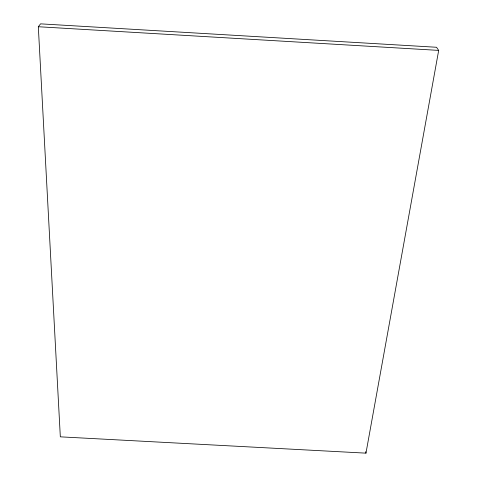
<?xml version="1.0" encoding="UTF-8"?>
<svg xmlns="http://www.w3.org/2000/svg" width="477" height="477" viewBox="0 0 477 477"><rect width="100%" height="100%" fill="white"/><g stroke="black" fill="none" stroke-linecap="round" stroke-linejoin="round"><path stroke-width="0.72" d="M365.96 453.15L438.685 50.395L436.521 47.265L40.569 23.85L38.315 26.736L60.329 436.837L365.96 453.15L365.704 451.701M38.315 26.736L438.685 50.395"/></g></svg>
